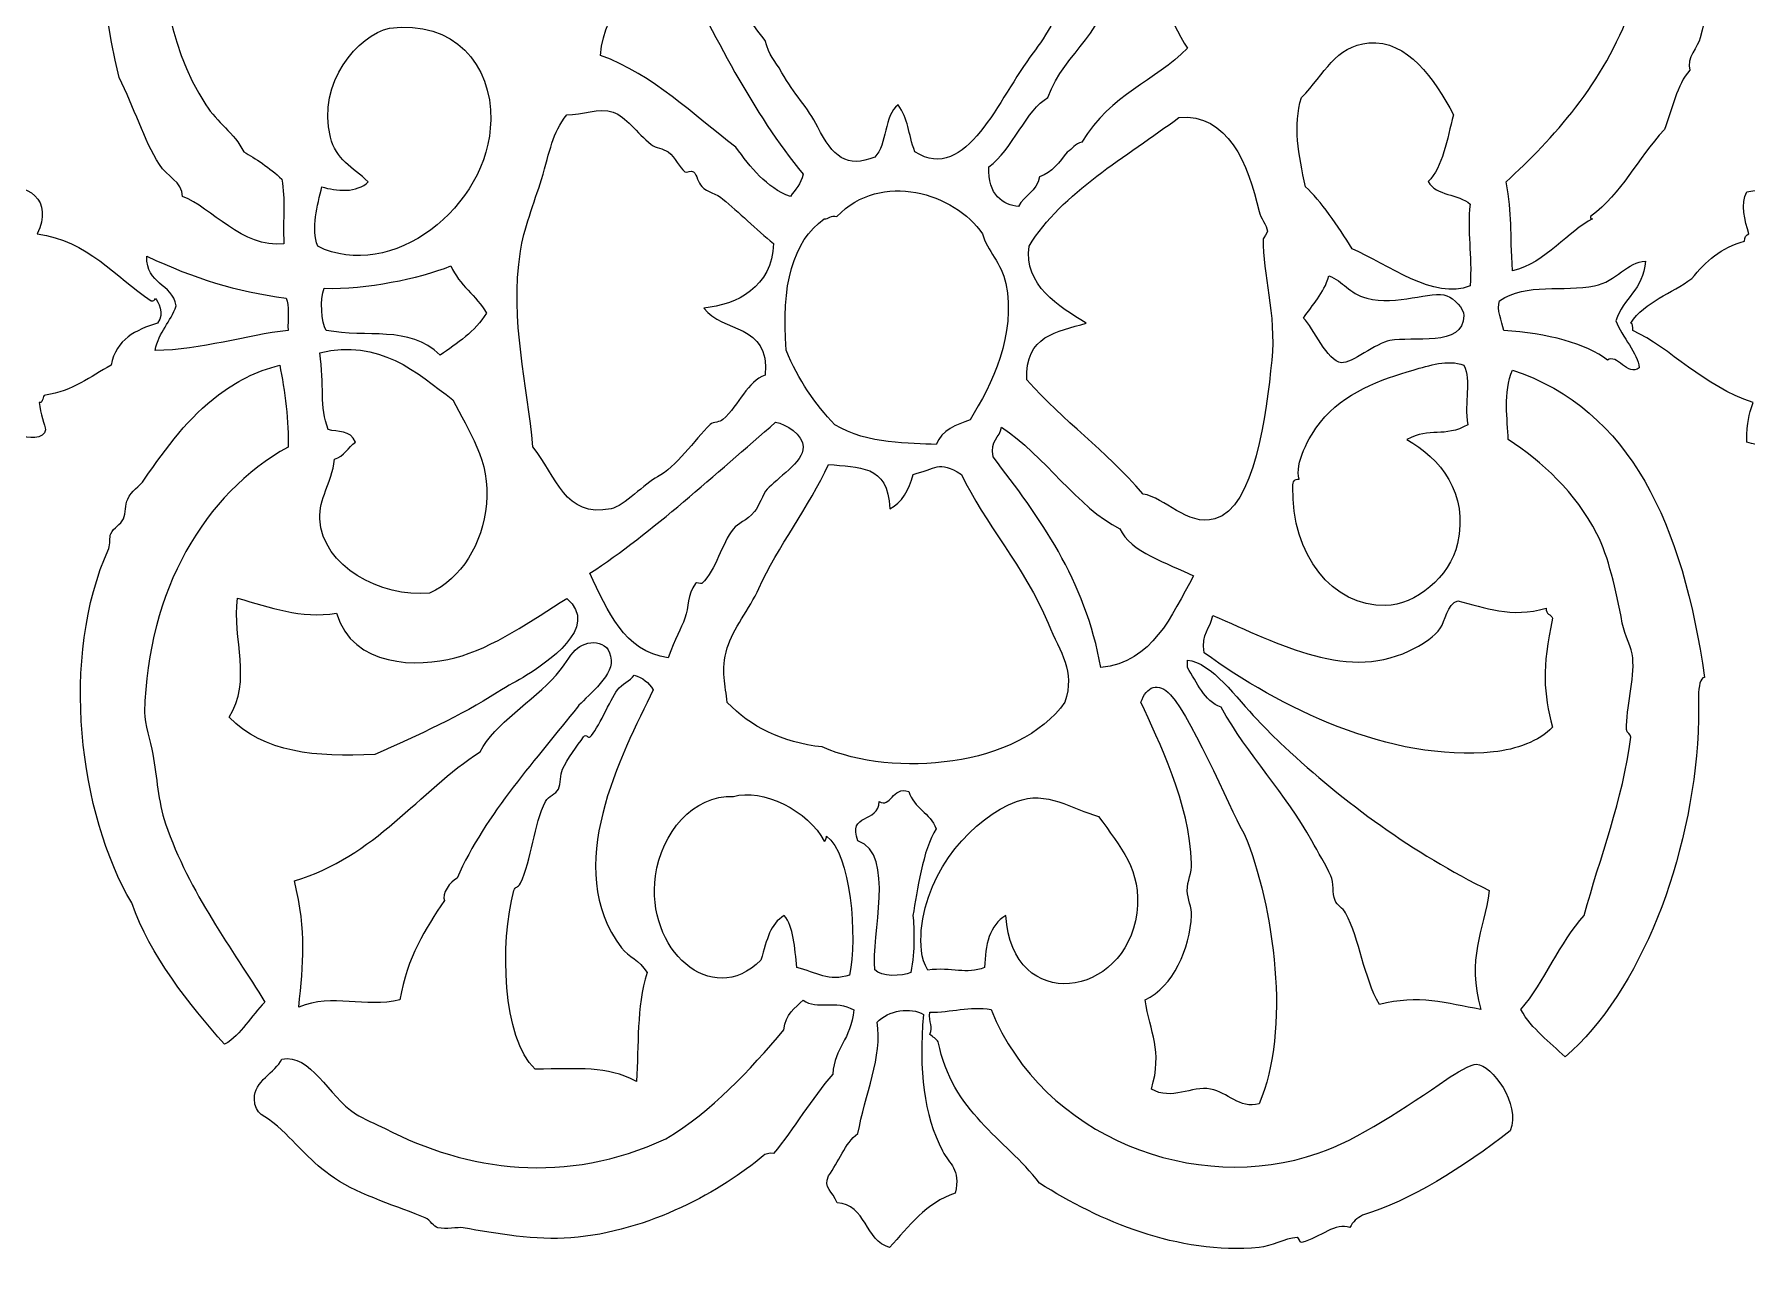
# Model space of a CAD drawing. Header units: centimetres. Extents: x -2.96 to 2.96, y -0.36 to 0.36.
# Drawn here: x -2.295 to -1.663, y -0.337 to 0.113 of the extents above; entities that cross this region are included whole.
import ezdxf

# ---------------------------------------------------------------- set-up
doc = ezdxf.new("R2010")
doc.units = ezdxf.units.CM
doc.header["$MEASUREMENT"] = 0
doc.layers.add('Layer 1', color=7, linetype='Continuous')

msp = doc.modelspace()

# ---------------------------------------------------------------- linework, layer by layer
at = {"layer": 'Layer 1'}
for points, knots in [([(-2.22581, 0.28464), (-2.25724, 0.24741), (-2.28182, 0.16597), (-2.26399, 0.09713), (-2.26399, 0.09713), (-2.25857, 0.08639), (-2.25491, 0.07406), (-2.24917, 0.06509), (-2.24917, 0.06509), (-2.24634, 0.06064), (-2.24084, 0.05879), (-2.2406, 0.05324), (-2.2406, 0.05324), (-2.23004, 0.04935), (-2.21864, 0.03408), (-2.20321, 0.03583), (-2.20321, 0.03583), (-2.20371, 0.04543), (-2.20257, 0.05197), (-2.204, 0.05962), (-2.204, 0.05962), (-2.20852, 0.06396), (-2.21379, 0.06735), (-2.218, 0.0697), (-2.218, 0.0697), (-2.22157, 0.07682), (-2.22792, 0.08057), (-2.23202, 0.08708), (-2.23202, 0.08708), (-2.26131, 0.13214), (-2.24856, 0.20736), (-2.22268, 0.24898), (-2.22268, 0.24898), (-2.21879, 0.25525), (-2.21289, 0.26086), (-2.21096, 0.26822), (-2.21096, 0.26822), (-2.21398, 0.27507), (-2.21943, 0.27904), (-2.22345, 0.2847), (-2.22345, 0.2847), (-2.22427, 0.28464), (-2.22507, 0.28464), (-2.22581, 0.28464)], [0, 0, 0, 0, 0.083333, 0.083333, 0.083333, 0.083333, 0.166667, 0.166667, 0.166667, 0.166667, 0.25, 0.25, 0.25, 0.25, 0.333333, 0.333333, 0.333333, 0.333333, 0.416667, 0.416667, 0.416667, 0.416667, 0.5, 0.5, 0.5, 0.5, 0.583333, 0.583333, 0.583333, 0.583333, 0.666667, 0.666667, 0.666667, 0.666667, 0.75, 0.75, 0.75, 0.75, 0.833333, 0.833333, 0.833333, 0.833333, 1, 1, 1, 1]), ([(-1.6828, 0.21508), (-1.69455, 0.23974), (-1.70217, 0.26916), (-1.72095, 0.28554), (-1.72095, 0.28554), (-1.72592, 0.27681), (-1.74402, 0.26821), (-1.73892, 0.25628), (-1.73892, 0.25628), (-1.73344, 0.25353), (-1.73066, 0.24765), (-1.72643, 0.2435), (-1.72643, 0.2435), (-1.71741, 0.22508), (-1.71003, 0.21154), (-1.7054, 0.19318), (-1.7054, 0.19318), (-1.70516, 0.18228), (-1.70328, 0.1704), (-1.70151, 0.15934), (-1.70151, 0.15934), (-1.70392, 0.1478), (-1.70363, 0.1314), (-1.70614, 0.12275), (-1.70614, 0.12275), (-1.71585, 0.09526), (-1.73498, 0.07433), (-1.75215, 0.05872), (-1.75215, 0.05872), (-1.7498, 0.04602), (-1.75067, 0.0407), (-1.7498, 0.02581), (-1.7498, 0.02581), (-1.73747, 0.02872), (-1.72892, 0.04081), (-1.72019, 0.04502), (-1.72019, 0.04502), (-1.72067, 0.04507), (-1.72112, 0.04515), (-1.72096, 0.04592), (-1.72096, 0.04592), (-1.70911, 0.05455), (-1.70416, 0.06685), (-1.69371, 0.07793), (-1.69371, 0.07793), (-1.69072, 0.08539), (-1.68916, 0.09457), (-1.68434, 0.09986), (-1.68434, 0.09986), (-1.68561, 0.10438), (-1.68132, 0.10864), (-1.68045, 0.11177), (-1.68045, 0.11177), (-1.67219, 0.14243), (-1.67817, 0.18701), (-1.6828, 0.21508)], [0, 0, 0, 0, 0.066667, 0.066667, 0.066667, 0.066667, 0.133333, 0.133333, 0.133333, 0.133333, 0.2, 0.2, 0.2, 0.2, 0.266667, 0.266667, 0.266667, 0.266667, 0.333333, 0.333333, 0.333333, 0.333333, 0.4, 0.4, 0.4, 0.4, 0.466667, 0.466667, 0.466667, 0.466667, 0.533333, 0.533333, 0.533333, 0.533333, 0.6, 0.6, 0.6, 0.6, 0.666667, 0.666667, 0.666667, 0.666667, 0.733333, 0.733333, 0.733333, 0.733333, 0.8, 0.8, 0.8, 0.8, 0.866667, 0.866667, 0.866667, 0.866667, 1, 1, 1, 1]), ([(-2.03105, 0.15931), (-2.03351, 0.15973), (-2.0338, 0.15764), (-2.0365, 0.15838), (-2.0365, 0.15838), (-2.03769, 0.15362), (-2.04092, 0.15235), (-2.04198, 0.14835), (-2.04198, 0.14835), (-2.04529, 0.13584), (-2.0319, 0.11919), (-2.02563, 0.11083), (-2.02563, 0.11083), (-2.02404, 0.10485), (-2.0223, 0.10411), (-2.01939, 0.09895), (-2.01939, 0.09895), (-2.01494, 0.09099), (-2.00994, 0.08638), (-2.00613, 0.07884), (-2.00613, 0.07884), (-2.00076, 0.06807), (-1.99547, 0.06355), (-1.98512, 0.06783), (-1.98512, 0.06783), (-1.9806, 0.07228), (-1.98171, 0.08336), (-1.97657, 0.08707), (-1.97657, 0.08707), (-1.97263, 0.08178), (-1.97297, 0.0768), (-1.9703, 0.06969), (-1.9703, 0.06969), (-1.95125, 0.05784), (-1.93956, 0.08945), (-1.92667, 0.10628), (-1.92667, 0.10628), (-1.91759, 0.11816), (-1.90225, 0.14642), (-1.91733, 0.1584), (-1.91733, 0.1584), (-1.94151, 0.17764), (-1.98591, 0.17457), (-2.01938, 0.16848), (-2.01938, 0.16848), (-2.02147, 0.16327), (-2.02991, 0.1656), (-2.03105, 0.15931)], [0, 0, 0, 0, 0.076923, 0.076923, 0.076923, 0.076923, 0.153846, 0.153846, 0.153846, 0.153846, 0.230769, 0.230769, 0.230769, 0.230769, 0.307692, 0.307692, 0.307692, 0.307692, 0.384615, 0.384615, 0.384615, 0.384615, 0.461538, 0.461538, 0.461538, 0.461538, 0.538462, 0.538462, 0.538462, 0.538462, 0.615385, 0.615385, 0.615385, 0.615385, 0.692308, 0.692308, 0.692308, 0.692308, 0.769231, 0.769231, 0.769231, 0.769231, 0.846154, 0.846154, 0.846154, 0.846154, 1, 1, 1, 1]), ([(-2.06142, 0.14195), (-2.07087, 0.13102), (-2.08507, 0.12409), (-2.08637, 0.10536), (-2.08637, 0.10536), (-2.06645, 0.09793), (-2.05245, 0.08356), (-2.03647, 0.07152), (-2.03647, 0.07152), (-2.03091, 0.06403), (-2.0253, 0.05657), (-2.01626, 0.05324), (-2.01626, 0.05324), (-2.01459, 0.05586), (-2.01232, 0.05776), (-2.01155, 0.06147), (-2.01155, 0.06147), (-2.03028, 0.08428), (-2.04449, 0.11243), (-2.05833, 0.14103), (-2.05833, 0.14103), (-2.05975, 0.14078), (-2.06002, 0.14203), (-2.06142, 0.14195)], [0, 0, 0, 0, 0.142857, 0.142857, 0.142857, 0.142857, 0.285714, 0.285714, 0.285714, 0.285714, 0.428571, 0.428571, 0.428571, 0.428571, 0.571429, 0.571429, 0.571429, 0.571429, 0.714286, 0.714286, 0.714286, 0.714286, 1, 1, 1, 1]), ([(-1.89783, 0.13737), (-1.8982, 0.11276), (-1.91513, 0.10763), (-1.92122, 0.0898), (-1.92122, 0.0898), (-1.92905, 0.08551), (-1.93437, 0.07051), (-1.94302, 0.06419), (-1.94302, 0.06419), (-1.94366, 0.05379), (-1.93757, 0.05006), (-1.93209, 0.04953), (-1.93209, 0.04953), (-1.93, 0.05379), (-1.92542, 0.05506), (-1.92431, 0.06051), (-1.92431, 0.06051), (-1.91971, 0.06215), (-1.91698, 0.06593), (-1.91415, 0.06966), (-1.91415, 0.06966), (-1.91219, 0.07064), (-1.91127, 0.07297), (-1.9087, 0.07331), (-1.9087, 0.07331), (-1.89783, 0.09138), (-1.88179, 0.09559), (-1.86978, 0.10805), (-1.86978, 0.10805), (-1.87611, 0.11679), (-1.8828, 0.14187), (-1.89783, 0.13737)], [0, 0, 0, 0, 0.111111, 0.111111, 0.111111, 0.111111, 0.222222, 0.222222, 0.222222, 0.222222, 0.333333, 0.333333, 0.333333, 0.333333, 0.444444, 0.444444, 0.444444, 0.444444, 0.555556, 0.555556, 0.555556, 0.555556, 0.666667, 0.666667, 0.666667, 0.666667, 0.777778, 0.777778, 0.777778, 0.777778, 1, 1, 1, 1]), ([(-2.18922, 0.05686), (-2.19083, 0.05003), (-2.19335, 0.04146), (-2.19075, 0.0349), (-2.19075, 0.0349), (-2.164, 0.02149), (-2.12746, 0.04906), (-2.12688, 0.08155), (-2.12688, 0.08155), (-2.12651, 0.10184), (-2.14037, 0.11857), (-2.16427, 0.11539), (-2.16427, 0.11539), (-2.17575, 0.11274), (-2.1911, 0.09544), (-2.18607, 0.07515), (-2.18607, 0.07515), (-2.18406, 0.067), (-2.17795, 0.06401), (-2.17207, 0.05869), (-2.17207, 0.05869), (-2.1762, 0.05453), (-2.184, 0.05514), (-2.18922, 0.05686)], [0, 0, 0, 0, 0.142857, 0.142857, 0.142857, 0.142857, 0.285714, 0.285714, 0.285714, 0.285714, 0.428571, 0.428571, 0.428571, 0.428571, 0.571429, 0.571429, 0.571429, 0.571429, 0.714286, 0.714286, 0.714286, 0.714286, 1, 1, 1, 1]), ([(-1.80279, 0.10993), (-1.81536, 0.10882), (-1.81888, 0.09855), (-1.82769, 0.0898), (-1.82769, 0.0898), (-1.83084, 0.07922), (-1.82875, 0.0689), (-1.82616, 0.05686), (-1.82616, 0.05686), (-1.82068, 0.05183), (-1.81404, 0.04233), (-1.80899, 0.034), (-1.80899, 0.034), (-1.79571, 0.02818), (-1.77875, 0.01487), (-1.76539, 0.02027), (-1.76539, 0.02027), (-1.7646, 0.03204), (-1.76666, 0.04006), (-1.76539, 0.05049), (-1.76539, 0.05049), (-1.76973, 0.05422), (-1.7779, 0.05351), (-1.78095, 0.05875), (-1.78095, 0.05875), (-1.77542, 0.06412), (-1.77396, 0.07433), (-1.77158, 0.08346), (-1.77158, 0.08346), (-1.77864, 0.09668), (-1.78856, 0.11118), (-1.80279, 0.10993)], [0, 0, 0, 0, 0.111111, 0.111111, 0.111111, 0.111111, 0.222222, 0.222222, 0.222222, 0.222222, 0.333333, 0.333333, 0.333333, 0.333333, 0.444444, 0.444444, 0.444444, 0.444444, 0.555556, 0.555556, 0.555556, 0.555556, 0.666667, 0.666667, 0.666667, 0.666667, 0.777778, 0.777778, 0.777778, 0.777778, 1, 1, 1, 1]), ([(-2.10817, 0.05958), (-2.11074, 0.0513), (-2.11481, 0.04056), (-2.11595, 0.0331), (-2.11595, 0.0331), (-2.11992, 0.00691), (-2.11322, -0.01611), (-2.11129, -0.03916), (-2.11129, -0.03916), (-2.10266, -0.04996), (-2.09957, -0.06546), (-2.08248, -0.06199), (-2.08248, -0.06199), (-2.07764, -0.06106), (-2.07002, -0.05254), (-2.06531, -0.05016), (-2.06531, -0.05016), (-2.05859, -0.04669), (-2.05168, -0.03656), (-2.04589, -0.03092), (-2.04589, -0.03092), (-2.04459, -0.02973), (-2.04234, -0.03015), (-2.04118, -0.02909), (-2.04118, -0.02909), (-2.03515, -0.02348), (-2.0321, -0.01496), (-2.02562, -0.01261), (-2.02562, -0.01261), (-2.02371, 0.0067), (-2.04155, 0.00284), (-2.04819, 0.0121), (-2.04819, 0.0121), (-2.0361, 0.01329), (-2.023, 0.01985), (-2.0225, 0.03586), (-2.0225, 0.03586), (-2.02888, 0.04107), (-2.03549, 0.04758), (-2.04118, 0.05234), (-2.04118, 0.05234), (-2.04356, 0.05435), (-2.047, 0.05493), (-2.04899, 0.05692), (-2.04899, 0.05692), (-2.05047, 0.05843), (-2.0506, 0.06102), (-2.05211, 0.06242), (-2.05211, 0.06242), (-2.05277, 0.063), (-2.05446, 0.06189), (-2.05523, 0.06242), (-2.05523, 0.06242), (-2.05721, 0.0638), (-2.05867, 0.06776), (-2.06142, 0.06972), (-2.06142, 0.06972), (-2.06335, 0.0711), (-2.06587, 0.07104), (-2.06766, 0.07245), (-2.06766, 0.07245), (-2.07303, 0.07674), (-2.07708, 0.08285), (-2.08166, 0.08436), (-2.08166, 0.08436), (-2.08706, 0.08613), (-2.09317, 0.08333), (-2.09883, 0.08346), (-2.09883, 0.08346), (-2.10431, 0.07644), (-2.10484, 0.07043), (-2.10817, 0.05958)], [0, 0, 0, 0, 0.052632, 0.052632, 0.052632, 0.052632, 0.105263, 0.105263, 0.105263, 0.105263, 0.157895, 0.157895, 0.157895, 0.157895, 0.210526, 0.210526, 0.210526, 0.210526, 0.263158, 0.263158, 0.263158, 0.263158, 0.315789, 0.315789, 0.315789, 0.315789, 0.368421, 0.368421, 0.368421, 0.368421, 0.421053, 0.421053, 0.421053, 0.421053, 0.473684, 0.473684, 0.473684, 0.473684, 0.526316, 0.526316, 0.526316, 0.526316, 0.578947, 0.578947, 0.578947, 0.578947, 0.631579, 0.631579, 0.631579, 0.631579, 0.684211, 0.684211, 0.684211, 0.684211, 0.736842, 0.736842, 0.736842, 0.736842, 0.789474, 0.789474, 0.789474, 0.789474, 0.842105, 0.842105, 0.842105, 0.842105, 0.894737, 0.894737, 0.894737, 0.894737, 1, 1, 1, 1]), ([(-1.8433, 0.0477), (-1.84732, 0.06543), (-1.85489, 0.084), (-1.87288, 0.08247), (-1.87288, 0.08247), (-1.89212, 0.06802), (-1.91614, 0.05477), (-1.9282, 0.03492), (-1.9282, 0.03492), (-1.93021, 0.02061), (-1.91709, 0.01251), (-1.90714, 0.00656), (-1.90714, 0.00656), (-1.91764, 0.00328), (-1.92989, 0.00214), (-1.92899, -0.01445), (-1.92899, -0.01445), (-1.91499, -0.03011), (-1.90068, -0.03972), (-1.8861, -0.05657), (-1.8861, -0.05657), (-1.87808, -0.05771), (-1.86999, -0.0685), (-1.85964, -0.06572), (-1.85964, -0.06572), (-1.84485, -0.0617), (-1.8407, -0.02704), (-1.83863, -0.00717), (-1.83863, -0.00717), (-1.83686, 0.01003), (-1.84218, 0.02466), (-1.84175, 0.03768), (-1.84175, 0.03768), (-1.84175, 0.03757), (-1.84016, 0.04027), (-1.84019, 0.04041), (-1.84019, 0.04041), (-1.84049, 0.04268), (-1.84277, 0.04548), (-1.8433, 0.0477)], [0, 0, 0, 0, 0.090909, 0.090909, 0.090909, 0.090909, 0.181818, 0.181818, 0.181818, 0.181818, 0.272727, 0.272727, 0.272727, 0.272727, 0.363636, 0.363636, 0.363636, 0.363636, 0.454545, 0.454545, 0.454545, 0.454545, 0.545455, 0.545455, 0.545455, 0.545455, 0.636364, 0.636364, 0.636364, 0.636364, 0.727273, 0.727273, 0.727273, 0.727273, 0.818182, 0.818182, 0.818182, 0.818182, 1, 1, 1, 1]), ([(-2.31074, 0.05686), (-2.31079, 0.05789), (-2.30963, 0.05826), (-2.31074, 0.05869), (-2.31074, 0.05869), (-2.32095, 0.05935), (-2.33577, 0.05721), (-2.34498, 0.05229), (-2.34498, 0.05229), (-2.35419, 0.03938), (-2.36464, 0.028), (-2.36371, 0.01112), (-2.36371, 0.01112), (-2.36334, 0.00501), (-2.36051, 0.00027), (-2.35826, -0.00626), (-2.35826, -0.00626), (-2.3558, -0.01335), (-2.35434, -0.01877), (-2.34889, -0.02364), (-2.34889, -0.02364), (-2.33426, -0.0366), (-2.31688, -0.03621), (-2.30055, -0.03465), (-2.30055, -0.03465), (-2.29827, -0.03616), (-2.29147, -0.0365), (-2.29121, -0.0328), (-2.29121, -0.0328), (-2.29147, -0.03124), (-2.29312, -0.02679), (-2.29354, -0.02272), (-2.29354, -0.02272), (-2.29174, -0.02304), (-2.29267, -0.02013), (-2.29121, -0.01999), (-2.29121, -0.01999), (-2.28118, -0.01861), (-2.2747, -0.01314), (-2.26703, -0.00901), (-2.26703, -0.00901), (-2.26512, 0.00065), (-2.25793, 0.00401), (-2.24988, 0.00652), (-2.24988, 0.00652), (-2.24702, 0.01033), (-2.24969, 0.01443), (-2.25067, 0.01567), (-2.25067, 0.01567), (-2.25083, 0.01496), (-2.25136, 0.01461), (-2.25223, 0.01477), (-2.25223, 0.01477), (-2.26559, 0.02377), (-2.27549, 0.03684), (-2.29433, 0.03946), (-2.29433, 0.03946), (-2.28825, 0.05167), (-2.29706, 0.05895), (-2.31074, 0.05686)], [0, 0, 0, 0, 0.0625, 0.0625, 0.0625, 0.0625, 0.125, 0.125, 0.125, 0.125, 0.1875, 0.1875, 0.1875, 0.1875, 0.25, 0.25, 0.25, 0.25, 0.3125, 0.3125, 0.3125, 0.3125, 0.375, 0.375, 0.375, 0.375, 0.4375, 0.4375, 0.4375, 0.4375, 0.5, 0.5, 0.5, 0.5, 0.5625, 0.5625, 0.5625, 0.5625, 0.625, 0.625, 0.625, 0.625, 0.6875, 0.6875, 0.6875, 0.6875, 0.75, 0.75, 0.75, 0.75, 0.8125, 0.8125, 0.8125, 0.8125, 0.875, 0.875, 0.875, 0.875, 1, 1, 1, 1]), ([(-1.99909, 0.04588), (-2.0015, 0.04657), (-2.002, 0.04495), (-2.00385, 0.04498), (-2.00385, 0.04498), (-2.01531, 0.03683), (-2.01983, 0.02056), (-2.01782, -0.00349), (-2.01782, -0.00349), (-2.01337, -0.01442), (-2.00718, -0.02331), (-1.99988, -0.03095), (-1.99988, -0.03095), (-1.98776, -0.03844), (-1.97183, -0.03762), (-1.96249, -0.03828), (-1.96249, -0.03828), (-1.9604, -0.0327), (-1.95508, -0.03111), (-1.95, -0.0291), (-1.95, -0.0291), (-1.94188, -0.01621), (-1.93291, 0.00244), (-1.93677, 0.0212), (-1.93677, 0.0212), (-1.93833, 0.02863), (-1.94378, 0.03332), (-1.94537, 0.03948), (-1.94537, 0.03948), (-1.95564, 0.05453), (-1.98284, 0.063), (-1.99909, 0.04588)], [0, 0, 0, 0, 0.111111, 0.111111, 0.111111, 0.111111, 0.222222, 0.222222, 0.222222, 0.222222, 0.333333, 0.333333, 0.333333, 0.333333, 0.444444, 0.444444, 0.444444, 0.444444, 0.555556, 0.555556, 0.555556, 0.555556, 0.666667, 0.666667, 0.666667, 0.666667, 0.777778, 0.777778, 0.777778, 0.777778, 1, 1, 1, 1]), ([(-1.66333, 0.05503), (-1.66561, 0.05074), (-1.66399, 0.04421), (-1.66254, 0.03947), (-1.66254, 0.03947), (-1.66357, 0.0391), (-1.66413, 0.03831), (-1.6641, 0.03674), (-1.6641, 0.03674), (-1.67275, 0.03462), (-1.67847, 0.0292), (-1.6836, 0.02301), (-1.6836, 0.02301), (-1.69096, 0.01735), (-1.7009, 0.01465), (-1.70614, 0.00653), (-1.70614, 0.00653), (-1.70527, 0.0064), (-1.70535, 0.0051), (-1.7054, 0.0038), (-1.7054, 0.0038), (-1.69151, -0.00255), (-1.67926, -0.01692), (-1.66098, -0.02271), (-1.66098, -0.02271), (-1.66273, -0.02808), (-1.6631, -0.02917), (-1.66333, -0.03739), (-1.66333, -0.03739), (-1.65375, -0.03998), (-1.64695, -0.03924), (-1.63841, -0.04014), (-1.63841, -0.04014), (-1.62272, -0.03906), (-1.59163, -0.0281), (-1.59243, -0.00077), (-1.59243, -0.00077), (-1.59277, 0.01103), (-1.59381, 0.02783), (-1.59867, 0.0349), (-1.59867, 0.0349), (-1.59997, 0.03673), (-1.60274, 0.03673), (-1.60486, 0.03855), (-1.60486, 0.03855), (-1.60907, 0.04215), (-1.61304, 0.04688), (-1.61732, 0.04863), (-1.61732, 0.04863), (-1.61986, 0.04961), (-1.62261, 0.04868), (-1.6251, 0.04953), (-1.6251, 0.04953), (-1.62563, 0.04972), (-1.62605, 0.05194), (-1.62666, 0.05228), (-1.62666, 0.05228), (-1.62986, 0.05411), (-1.63939, 0.05437), (-1.64381, 0.05503), (-1.64381, 0.05503), (-1.65047, 0.05601), (-1.65751, 0.05599), (-1.66333, 0.05503)], [0, 0, 0, 0, 0.058824, 0.058824, 0.058824, 0.058824, 0.117647, 0.117647, 0.117647, 0.117647, 0.176471, 0.176471, 0.176471, 0.176471, 0.235294, 0.235294, 0.235294, 0.235294, 0.294118, 0.294118, 0.294118, 0.294118, 0.352941, 0.352941, 0.352941, 0.352941, 0.411765, 0.411765, 0.411765, 0.411765, 0.470588, 0.470588, 0.470588, 0.470588, 0.529412, 0.529412, 0.529412, 0.529412, 0.588235, 0.588235, 0.588235, 0.588235, 0.647059, 0.647059, 0.647059, 0.647059, 0.705882, 0.705882, 0.705882, 0.705882, 0.764706, 0.764706, 0.764706, 0.764706, 0.823529, 0.823529, 0.823529, 0.823529, 0.882353, 0.882353, 0.882353, 0.882353, 1, 1, 1, 1]), ([(-2.20165, 0.00384), (-2.20199, 0.00773), (-2.20091, 0.01326), (-2.20244, 0.01569), (-2.20244, 0.01569), (-2.22146, 0.01847), (-2.23575, 0.02275), (-2.25382, 0.03122), (-2.25382, 0.03122), (-2.25411, 0.02058), (-2.24453, 0.02143), (-2.24295, 0.01294), (-2.24295, 0.01294), (-2.24504, 0.00688), (-2.24935, 0.00344), (-2.25073, -0.00352), (-2.25073, -0.00352), (-2.23361, -0.00349), (-2.21726, 0.0022), (-2.20165, 0.00384)], [0, 0, 0, 0, 0.166667, 0.166667, 0.166667, 0.166667, 0.333333, 0.333333, 0.333333, 0.333333, 0.5, 0.5, 0.5, 0.5, 0.666667, 0.666667, 0.666667, 0.666667, 1, 1, 1, 1]), ([(-2.12844, 0.01024), (-2.13225, 0.01672), (-2.13836, 0.02051), (-2.14167, 0.02762), (-2.14167, 0.02762), (-2.15358, 0.02291), (-2.17263, 0.01902), (-2.1884, 0.01939), (-2.1884, 0.01939), (-2.18993, 0.01537), (-2.18946, 0.00677), (-2.18761, 0.00386), (-2.18761, 0.00386), (-2.17258, 0.00087), (-2.15716, 0.006), (-2.14557, -0.00529), (-2.14557, -0.00529), (-2.13921, -0.00087), (-2.13278, 0.00336), (-2.12844, 0.01024)], [0, 0, 0, 0, 0.166667, 0.166667, 0.166667, 0.166667, 0.333333, 0.333333, 0.333333, 0.333333, 0.5, 0.5, 0.5, 0.5, 0.666667, 0.666667, 0.666667, 0.666667, 1, 1, 1, 1]), ([(-1.70072, 0.02942), (-1.7071, 0.02939), (-1.71154, 0.02183), (-1.71945, 0.02027), (-1.71945, 0.02027), (-1.73093, 0.01802), (-1.74469, 0.02159), (-1.75451, 0.01479), (-1.75451, 0.01479), (-1.7557, 0.01148), (-1.7538, 0.00738), (-1.75292, 0.00384), (-1.75292, 0.00384), (-1.73712, 0.00273), (-1.72231, -0.00087), (-1.71474, -0.00719), (-1.71474, -0.00719), (-1.71138, -0.00444), (-1.70709, -0.01341), (-1.70305, -0.00992), (-1.70305, -0.00992), (-1.7035, -0.00458), (-1.70929, 0.00132), (-1.71162, 0.00744), (-1.71162, 0.00744), (-1.70889, 0.01582), (-1.70146, 0.01871), (-1.70072, 0.02942)], [0, 0, 0, 0, 0.125, 0.125, 0.125, 0.125, 0.25, 0.25, 0.25, 0.25, 0.375, 0.375, 0.375, 0.375, 0.5, 0.5, 0.5, 0.5, 0.625, 0.625, 0.625, 0.625, 0.75, 0.75, 0.75, 0.75, 1, 1, 1, 1]), ([(-1.80356, 0.01569), (-1.8102, 0.01754), (-1.81213, 0.02201), (-1.81756, 0.02395), (-1.81756, 0.02395), (-1.81947, 0.01731), (-1.82362, 0.01334), (-1.82693, 0.00842), (-1.82693, 0.00842), (-1.82323, 0.00482), (-1.81823, -0.00753), (-1.81293, -0.00806), (-1.81293, -0.00806), (-1.8092, -0.00846), (-1.80007, -0.00081), (-1.79499, 0.00014), (-1.79499, 0.00014), (-1.78695, 0.00167), (-1.76771, -0.00251), (-1.76774, 0.00929), (-1.76774, 0.00929), (-1.76774, 0.01191), (-1.77136, 0.01567), (-1.77396, 0.01662), (-1.77396, 0.01662), (-1.77953, 0.01871), (-1.79266, 0.01273), (-1.80356, 0.01569)], [0, 0, 0, 0, 0.125, 0.125, 0.125, 0.125, 0.25, 0.25, 0.25, 0.25, 0.375, 0.375, 0.375, 0.375, 0.5, 0.5, 0.5, 0.5, 0.625, 0.625, 0.625, 0.625, 0.75, 0.75, 0.75, 0.75, 1, 1, 1, 1]), ([(-2.18451, -0.04371), (-2.18567, -0.05302), (-2.19041, -0.05808), (-2.18996, -0.06572), (-2.18996, -0.06572), (-2.18903, -0.08345), (-2.1675, -0.09467), (-2.14948, -0.09316), (-2.14948, -0.09316), (-2.1376, -0.08752), (-2.12998, -0.07522), (-2.12847, -0.06019), (-2.12847, -0.06019), (-2.1268, -0.04447), (-2.1353, -0.03286), (-2.14091, -0.0218), (-2.14091, -0.0218), (-2.15406, -0.01159), (-2.16811, 0.00093), (-2.18996, -0.00442), (-2.18996, -0.00442), (-2.18821, -0.01664), (-2.19017, -0.02416), (-2.18686, -0.03276), (-2.18686, -0.03276), (-2.18345, -0.03369), (-2.17871, -0.03281), (-2.17678, -0.03736), (-2.17678, -0.03736), (-2.17951, -0.03926), (-2.18107, -0.04268), (-2.18451, -0.04371)], [0, 0, 0, 0, 0.111111, 0.111111, 0.111111, 0.111111, 0.222222, 0.222222, 0.222222, 0.222222, 0.333333, 0.333333, 0.333333, 0.333333, 0.444444, 0.444444, 0.444444, 0.444444, 0.555556, 0.555556, 0.555556, 0.555556, 0.666667, 0.666667, 0.666667, 0.666667, 0.777778, 0.777778, 0.777778, 0.777778, 1, 1, 1, 1]), ([(-2.26089, -0.05839), (-2.26184, -0.06051), (-2.26142, -0.0636), (-2.26245, -0.06572), (-2.26245, -0.06572), (-2.26348, -0.06784), (-2.26605, -0.06887), (-2.26711, -0.0712), (-2.26711, -0.0712), (-2.26777, -0.0726), (-2.26714, -0.07506), (-2.26788, -0.07668), (-2.26788, -0.07668), (-2.28598, -0.11679), (-2.27883, -0.17471), (-2.25936, -0.20746), (-2.25936, -0.20746), (-2.25272, -0.22683), (-2.23817, -0.24482), (-2.2251, -0.25961), (-2.2251, -0.25961), (-2.21875, -0.25604), (-2.21539, -0.24903), (-2.21028, -0.24405), (-2.21028, -0.24405), (-2.22197, -0.22474), (-2.23827, -0.20365), (-2.2469, -0.17822), (-2.2469, -0.17822), (-2.24978, -0.1697), (-2.25005, -0.16113), (-2.25158, -0.15258), (-2.25158, -0.15258), (-2.25245, -0.14753), (-2.25478, -0.14157), (-2.25468, -0.13702), (-2.25468, -0.13702), (-2.25357, -0.09207), (-2.23264, -0.05651), (-2.20171, -0.0392), (-2.20171, -0.0392), (-2.20139, -0.03068), (-2.20285, -0.01774), (-2.20478, -0.00898), (-2.20478, -0.00898), (-2.21383, -0.01123), (-2.221, -0.0152), (-2.2274, -0.01996), (-2.2274, -0.01996), (-2.23814, -0.02795), (-2.24666, -0.03938), (-2.25468, -0.05108), (-2.25468, -0.05108), (-2.25666, -0.05405), (-2.25946, -0.05519), (-2.26089, -0.05839)], [0, 0, 0, 0, 0.066667, 0.066667, 0.066667, 0.066667, 0.133333, 0.133333, 0.133333, 0.133333, 0.2, 0.2, 0.2, 0.2, 0.266667, 0.266667, 0.266667, 0.266667, 0.333333, 0.333333, 0.333333, 0.333333, 0.4, 0.4, 0.4, 0.4, 0.466667, 0.466667, 0.466667, 0.466667, 0.533333, 0.533333, 0.533333, 0.533333, 0.6, 0.6, 0.6, 0.6, 0.666667, 0.666667, 0.666667, 0.666667, 0.733333, 0.733333, 0.733333, 0.733333, 0.8, 0.8, 0.8, 0.8, 0.866667, 0.866667, 0.866667, 0.866667, 1, 1, 1, 1]), ([(-1.83084, -0.05379), (-1.8314, -0.07895), (-1.81626, -0.09819), (-1.79658, -0.09771), (-1.79658, -0.09771), (-1.78565, -0.09745), (-1.77287, -0.08723), (-1.77004, -0.07482), (-1.77004, -0.07482), (-1.76589, -0.05611), (-1.77658, -0.04326), (-1.7888, -0.03643), (-1.7888, -0.03643), (-1.78004, -0.03177), (-1.77515, -0.03595), (-1.7662, -0.03095), (-1.7662, -0.03095), (-1.76787, -0.0223), (-1.76467, -0.01494), (-1.76776, -0.00899), (-1.76776, -0.00899), (-1.77366, -0.00674), (-1.78051, -0.00912), (-1.78644, -0.01079), (-1.78644, -0.01079), (-1.79821, -0.0142), (-1.81203, -0.0191), (-1.82068, -0.03), (-1.82068, -0.03), (-1.82499, -0.0354), (-1.83028, -0.04537), (-1.82849, -0.05106), (-1.82849, -0.05106), (-1.83018, -0.05091), (-1.83094, -0.05183), (-1.83084, -0.05379)], [0, 0, 0, 0, 0.1, 0.1, 0.1, 0.1, 0.2, 0.2, 0.2, 0.2, 0.3, 0.3, 0.3, 0.3, 0.4, 0.4, 0.4, 0.4, 0.5, 0.5, 0.5, 0.5, 0.6, 0.6, 0.6, 0.6, 0.7, 0.7, 0.7, 0.7, 0.8, 0.8, 0.8, 0.8, 1, 1, 1, 1]), ([(-1.7498, -0.0108), (-1.75329, -0.019), (-1.7516, -0.02924), (-1.75133, -0.03644), (-1.75133, -0.03644), (-1.73889, -0.04462), (-1.72651, -0.05581), (-1.71863, -0.07118), (-1.71863, -0.07118), (-1.71421, -0.07986), (-1.71175, -0.09145), (-1.70926, -0.10415), (-1.70926, -0.10415), (-1.70833, -0.10891), (-1.70571, -0.1133), (-1.7054, -0.11696), (-1.7054, -0.11696), (-1.70463, -0.12487), (-1.70783, -0.13551), (-1.70773, -0.14347), (-1.70773, -0.14347), (-1.7077, -0.14466), (-1.70606, -0.14514), (-1.70614, -0.14622), (-1.70614, -0.14622), (-1.70897, -0.16953), (-1.71757, -0.19062), (-1.72331, -0.21205), (-1.72331, -0.21205), (-1.73244, -0.22208), (-1.73781, -0.2365), (-1.7467, -0.24682), (-1.7467, -0.24682), (-1.74255, -0.2541), (-1.73609, -0.25875), (-1.73032, -0.26423), (-1.73032, -0.26423), (-1.70257, -0.24042), (-1.68357, -0.19094), (-1.68127, -0.1444), (-1.68127, -0.1444), (-1.68082, -0.13593), (-1.68214, -0.12456), (-1.67892, -0.12424), (-1.67892, -0.12424), (-1.68677, -0.06795), (-1.70625, -0.02521), (-1.7498, -0.0108)], [0, 0, 0, 0, 0.076923, 0.076923, 0.076923, 0.076923, 0.153846, 0.153846, 0.153846, 0.153846, 0.230769, 0.230769, 0.230769, 0.230769, 0.307692, 0.307692, 0.307692, 0.307692, 0.384615, 0.384615, 0.384615, 0.384615, 0.461538, 0.461538, 0.461538, 0.461538, 0.538462, 0.538462, 0.538462, 0.538462, 0.615385, 0.615385, 0.615385, 0.615385, 0.692308, 0.692308, 0.692308, 0.692308, 0.769231, 0.769231, 0.769231, 0.769231, 0.846154, 0.846154, 0.846154, 0.846154, 1, 1, 1, 1]), ([(-2.06142, -0.11695), (-2.05883, -0.10981), (-2.05663, -0.10626), (-2.05523, -0.10232), (-2.05523, -0.10232), (-2.05372, -0.0983), (-2.05433, -0.09369), (-2.05134, -0.08951), (-2.05134, -0.08951), (-2.051, -0.08903), (-2.04941, -0.08988), (-2.04901, -0.08951), (-2.04901, -0.08951), (-2.04359, -0.08446), (-2.04176, -0.07498), (-2.03732, -0.06935), (-2.03732, -0.06935), (-2.03563, -0.06723), (-2.03261, -0.0666), (-2.02951, -0.063), (-2.02951, -0.063), (-2.02798, -0.06115), (-2.02647, -0.0566), (-2.02485, -0.05472), (-2.02485, -0.05472), (-2.02154, -0.05099), (-2.01141, -0.04475), (-2.01157, -0.03916), (-2.01157, -0.03916), (-2.01168, -0.03456), (-2.01795, -0.03064), (-2.02173, -0.03003), (-2.02173, -0.03003), (-2.04377, -0.04908), (-2.06742, -0.07078), (-2.09026, -0.0858), (-2.09026, -0.0858), (-2.0837, -0.09977), (-2.07783, -0.11451), (-2.06142, -0.11695)], [0, 0, 0, 0, 0.090909, 0.090909, 0.090909, 0.090909, 0.181818, 0.181818, 0.181818, 0.181818, 0.272727, 0.272727, 0.272727, 0.272727, 0.363636, 0.363636, 0.363636, 0.363636, 0.454545, 0.454545, 0.454545, 0.454545, 0.545455, 0.545455, 0.545455, 0.545455, 0.636364, 0.636364, 0.636364, 0.636364, 0.727273, 0.727273, 0.727273, 0.727273, 0.818182, 0.818182, 0.818182, 0.818182, 1, 1, 1, 1]), ([(-1.89471, -0.06935), (-1.91019, -0.0616), (-1.92257, -0.04234), (-1.93834, -0.03188), (-1.93834, -0.03188), (-1.939, -0.03595), (-1.94273, -0.03648), (-1.94149, -0.04283), (-1.94149, -0.04283), (-1.92456, -0.06474), (-1.90741, -0.08821), (-1.90172, -0.12059), (-1.90172, -0.12059), (-1.88238, -0.11853), (-1.87587, -0.10151), (-1.86746, -0.08675), (-1.86746, -0.08675), (-1.87703, -0.08202), (-1.89092, -0.07787), (-1.89471, -0.06935)], [0, 0, 0, 0, 0.166667, 0.166667, 0.166667, 0.166667, 0.333333, 0.333333, 0.333333, 0.333333, 0.5, 0.5, 0.5, 0.5, 0.666667, 0.666667, 0.666667, 0.666667, 1, 1, 1, 1]), ([(-1.91495, -0.13338), (-1.91117, -0.1215), (-1.91641, -0.1156), (-1.92119, -0.10414), (-1.92119, -0.10414), (-1.92976, -0.08363), (-1.94487, -0.06705), (-1.95315, -0.04927), (-1.95315, -0.04927), (-1.9618, -0.0439), (-1.96249, -0.04731), (-1.97101, -0.04927), (-1.97101, -0.04927), (-1.97257, -0.05506), (-1.97514, -0.05972), (-1.97961, -0.06202), (-1.97961, -0.06202), (-1.98017, -0.04522), (-1.99128, -0.04699), (-2.00221, -0.04559), (-2.00221, -0.04559), (-2.00935, -0.0612), (-2.02105, -0.07618), (-2.02793, -0.09134), (-2.02793, -0.09134), (-2.03142, -0.09904), (-2.03751, -0.10642), (-2.03962, -0.1133), (-2.03962, -0.1133), (-2.04219, -0.12177), (-2.0401, -0.1273), (-2.03962, -0.13341), (-2.03962, -0.13341), (-2.03094, -0.14246), (-2.01946, -0.1482), (-2.00456, -0.14989), (-2.00456, -0.14989), (-1.97818, -0.1614), (-1.93212, -0.15751), (-1.91495, -0.13338)], [0, 0, 0, 0, 0.090909, 0.090909, 0.090909, 0.090909, 0.181818, 0.181818, 0.181818, 0.181818, 0.272727, 0.272727, 0.272727, 0.272727, 0.363636, 0.363636, 0.363636, 0.363636, 0.454545, 0.454545, 0.454545, 0.454545, 0.545455, 0.545455, 0.545455, 0.545455, 0.636364, 0.636364, 0.636364, 0.636364, 0.727273, 0.727273, 0.727273, 0.727273, 0.818182, 0.818182, 0.818182, 0.818182, 1, 1, 1, 1]), ([(-2.22033, -0.09499), (-2.22231, -0.11018), (-2.2148, -0.12552), (-2.22348, -0.13891), (-2.22348, -0.13891), (-2.21065, -0.15203), (-2.19144, -0.15375), (-2.16972, -0.15262), (-2.16972, -0.15262), (-2.15329, -0.14534), (-2.13792, -0.13846), (-2.12453, -0.12979), (-2.12453, -0.12979), (-2.12019, -0.12696), (-2.11717, -0.12566), (-2.11363, -0.12339), (-2.11363, -0.12339), (-2.1068, -0.119), (-2.08617, -0.10582), (-2.09884, -0.09503), (-2.09884, -0.09503), (-2.11162, -0.1031), (-2.12588, -0.11326), (-2.14014, -0.11699), (-2.14014, -0.11699), (-2.15361, -0.12051), (-2.17784, -0.12072), (-2.1838, -0.10051), (-2.1838, -0.10051), (-2.19726, -0.10263), (-2.20805, -0.09835), (-2.22033, -0.09499)], [0, 0, 0, 0, 0.111111, 0.111111, 0.111111, 0.111111, 0.222222, 0.222222, 0.222222, 0.222222, 0.333333, 0.333333, 0.333333, 0.333333, 0.444444, 0.444444, 0.444444, 0.444444, 0.555556, 0.555556, 0.555556, 0.555556, 0.666667, 0.666667, 0.666667, 0.666667, 0.777778, 0.777778, 0.777778, 0.777778, 1, 1, 1, 1]), ([(-1.86357, -0.11515), (-1.83576, -0.13521), (-1.79523, -0.1556), (-1.75678, -0.15169), (-1.75678, -0.15169), (-1.74845, -0.15087), (-1.74001, -0.14777), (-1.73498, -0.14259), (-1.73498, -0.14259), (-1.73834, -0.13013), (-1.73903, -0.12068), (-1.73498, -0.10235), (-1.73498, -0.10235), (-1.73559, -0.10089), (-1.73749, -0.10095), (-1.73736, -0.09867), (-1.73736, -0.09867), (-1.7503, -0.1024), (-1.75993, -0.09851), (-1.77001, -0.09589), (-1.77001, -0.09589), (-1.77387, -0.09708), (-1.77472, -0.10375), (-1.77631, -0.10597), (-1.77631, -0.10597), (-1.77856, -0.10917), (-1.7825, -0.11166), (-1.78565, -0.1133), (-1.78565, -0.1133), (-1.81015, -0.12653), (-1.83566, -0.11174), (-1.86042, -0.10137), (-1.86042, -0.10137), (-1.86111, -0.10636), (-1.86492, -0.10774), (-1.86357, -0.11515)], [0, 0, 0, 0, 0.1, 0.1, 0.1, 0.1, 0.2, 0.2, 0.2, 0.2, 0.3, 0.3, 0.3, 0.3, 0.4, 0.4, 0.4, 0.4, 0.5, 0.5, 0.5, 0.5, 0.6, 0.6, 0.6, 0.6, 0.7, 0.7, 0.7, 0.7, 0.8, 0.8, 0.8, 0.8, 1, 1, 1, 1]), ([(-2.10272, -0.12335), (-2.1114, -0.13317), (-2.12555, -0.14118), (-2.13079, -0.15166), (-2.13079, -0.15166), (-2.15328, -0.16613), (-2.16976, -0.19063), (-2.19934, -0.19926), (-2.19934, -0.19926), (-2.19468, -0.21868), (-2.19611, -0.22929), (-2.19775, -0.24588), (-2.19775, -0.24588), (-2.18508, -0.24061), (-2.17333, -0.24641), (-2.16039, -0.24318), (-2.16039, -0.24318), (-2.15782, -0.22752), (-2.15097, -0.21699), (-2.14401, -0.20659), (-2.14401, -0.20659), (-2.14515, -0.20431), (-2.14181, -0.19942), (-2.13933, -0.19831), (-2.13933, -0.19831), (-2.12891, -0.1746), (-2.10919, -0.15346), (-2.09491, -0.13521), (-2.09491, -0.13521), (-2.09216, -0.13169), (-2.082, -0.12436), (-2.08245, -0.1178), (-2.08245, -0.1178), (-2.08303, -0.10957), (-2.09179, -0.11031), (-2.09571, -0.11412), (-2.09571, -0.11412), (-2.09775, -0.11618), (-2.1, -0.12025), (-2.10272, -0.12335)], [0, 0, 0, 0, 0.090909, 0.090909, 0.090909, 0.090909, 0.181818, 0.181818, 0.181818, 0.181818, 0.272727, 0.272727, 0.272727, 0.272727, 0.363636, 0.363636, 0.363636, 0.363636, 0.454545, 0.454545, 0.454545, 0.454545, 0.545455, 0.545455, 0.545455, 0.545455, 0.636364, 0.636364, 0.636364, 0.636364, 0.727273, 0.727273, 0.727273, 0.727273, 0.818182, 0.818182, 0.818182, 0.818182, 1, 1, 1, 1]), ([(-1.83393, -0.14986), (-1.83737, -0.14666), (-1.84086, -0.14314), (-1.84401, -0.13978), (-1.84401, -0.13978), (-1.8515, -0.13197), (-1.86084, -0.11864), (-1.86978, -0.11782), (-1.86978, -0.11782), (-1.86978, -0.11875), (-1.86978, -0.11967), (-1.86978, -0.1206), (-1.86978, -0.1206), (-1.86613, -0.12602), (-1.86375, -0.13296), (-1.85732, -0.13523), (-1.85732, -0.13523), (-1.84737, -0.1529), (-1.83351, -0.16711), (-1.8238, -0.18457), (-1.8238, -0.18457), (-1.8216, -0.18859), (-1.81853, -0.19357), (-1.81681, -0.19743), (-1.81681, -0.19743), (-1.81559, -0.20008), (-1.81636, -0.20378), (-1.81525, -0.20658), (-1.81525, -0.20658), (-1.81456, -0.20833), (-1.81234, -0.20936), (-1.81136, -0.21113), (-1.81136, -0.21113), (-1.80599, -0.22116), (-1.80488, -0.23455), (-1.79887, -0.24497), (-1.79887, -0.24497), (-1.78474, -0.24113), (-1.77392, -0.24449), (-1.76148, -0.24677), (-1.76148, -0.24677), (-1.76682, -0.22775), (-1.76047, -0.21819), (-1.75833, -0.20285), (-1.75833, -0.20285), (-1.78626, -0.18912), (-1.81203, -0.17037), (-1.83393, -0.14986)], [0, 0, 0, 0, 0.076923, 0.076923, 0.076923, 0.076923, 0.153846, 0.153846, 0.153846, 0.153846, 0.230769, 0.230769, 0.230769, 0.230769, 0.307692, 0.307692, 0.307692, 0.307692, 0.384615, 0.384615, 0.384615, 0.384615, 0.461538, 0.461538, 0.461538, 0.461538, 0.538462, 0.538462, 0.538462, 0.538462, 0.615385, 0.615385, 0.615385, 0.615385, 0.692308, 0.692308, 0.692308, 0.692308, 0.769231, 0.769231, 0.769231, 0.769231, 0.846154, 0.846154, 0.846154, 0.846154, 1, 1, 1, 1]), ([(-2.07391, -0.12335), (-2.07542, -0.12552), (-2.07849, -0.1266), (-2.08013, -0.12883), (-2.08013, -0.12883), (-2.08286, -0.13251), (-2.0873, -0.14351), (-2.09024, -0.14619), (-2.09024, -0.14619), (-2.09093, -0.14685), (-2.09151, -0.14479), (-2.09262, -0.14619), (-2.09262, -0.14619), (-2.09495, -0.14934), (-2.09863, -0.15442), (-2.10037, -0.15812), (-2.10037, -0.15812), (-2.10132, -0.16013), (-2.10093, -0.16333), (-2.1019, -0.1654), (-2.1019, -0.1654), (-2.10293, -0.16736), (-2.10552, -0.16794), (-2.10664, -0.17), (-2.10664, -0.17), (-2.11093, -0.17841), (-2.11185, -0.1917), (-2.11595, -0.20014), (-2.11595, -0.20014), (-2.1169, -0.2022), (-2.11775, -0.20096), (-2.11833, -0.20289), (-2.11833, -0.20289), (-2.12354, -0.22207), (-2.1227, -0.25742), (-2.11052, -0.26877), (-2.11052, -0.26877), (-2.09364, -0.26872), (-2.08459, -0.26737), (-2.07313, -0.27332), (-2.07313, -0.27332), (-2.07212, -0.25977), (-2.07326, -0.24631), (-2.06921, -0.23308), (-2.06921, -0.23308), (-2.07215, -0.22826), (-2.0758, -0.22755), (-2.07858, -0.22398), (-2.07858, -0.22398), (-2.10112, -0.19482), (-2.0785, -0.15257), (-2.06691, -0.12884), (-2.06691, -0.12884), (-2.06849, -0.1261), (-2.07081, -0.12427), (-2.07391, -0.12335)], [0, 0, 0, 0, 0.066667, 0.066667, 0.066667, 0.066667, 0.133333, 0.133333, 0.133333, 0.133333, 0.2, 0.2, 0.2, 0.2, 0.266667, 0.266667, 0.266667, 0.266667, 0.333333, 0.333333, 0.333333, 0.333333, 0.4, 0.4, 0.4, 0.4, 0.466667, 0.466667, 0.466667, 0.466667, 0.533333, 0.533333, 0.533333, 0.533333, 0.6, 0.6, 0.6, 0.6, 0.666667, 0.666667, 0.666667, 0.666667, 0.733333, 0.733333, 0.733333, 0.733333, 0.8, 0.8, 0.8, 0.8, 0.866667, 0.866667, 0.866667, 0.866667, 1, 1, 1, 1]), ([(-1.86121, -0.27612), (-1.85486, -0.27731), (-1.85057, -0.2835), (-1.84332, -0.2816), (-1.84332, -0.2816), (-1.83147, -0.25453), (-1.83766, -0.20884), (-1.84877, -0.1819), (-1.84877, -0.1819), (-1.85152, -0.17843), (-1.86729, -0.14036), (-1.87602, -0.13062), (-1.87602, -0.13062), (-1.88044, -0.12565), (-1.88491, -0.12752), (-1.88692, -0.13337), (-1.88692, -0.13337), (-1.88046, -0.14753), (-1.8689, -0.17068), (-1.86821, -0.19285), (-1.86821, -0.19285), (-1.86813, -0.19626), (-1.8698, -0.19925), (-1.8698, -0.20293), (-1.8698, -0.20293), (-1.8698, -0.20592), (-1.86803, -0.20912), (-1.86821, -0.21203), (-1.86821, -0.21203), (-1.8689, -0.22423), (-1.87496, -0.23833), (-1.88538, -0.2432), (-1.88538, -0.2432), (-1.88358, -0.25519), (-1.87879, -0.26175), (-1.88303, -0.27611), (-1.88303, -0.27611), (-1.87563, -0.28059), (-1.86822, -0.27482), (-1.86121, -0.27612)], [0, 0, 0, 0, 0.090909, 0.090909, 0.090909, 0.090909, 0.181818, 0.181818, 0.181818, 0.181818, 0.272727, 0.272727, 0.272727, 0.272727, 0.363636, 0.363636, 0.363636, 0.363636, 0.454545, 0.454545, 0.454545, 0.454545, 0.545455, 0.545455, 0.545455, 0.545455, 0.636364, 0.636364, 0.636364, 0.636364, 0.727273, 0.727273, 0.727273, 0.727273, 0.818182, 0.818182, 0.818182, 0.818182, 1, 1, 1, 1]), ([(-1.98509, -0.23212), (-1.98289, -0.23471), (-1.97506, -0.23466), (-1.97183, -0.23305), (-1.97183, -0.23305), (-1.97027, -0.22482), (-1.97064, -0.21704), (-1.97104, -0.21202), (-1.97104, -0.21202), (-1.96948, -0.20324), (-1.96749, -0.18778), (-1.96247, -0.18003), (-1.96247, -0.18003), (-1.96475, -0.17413), (-1.97062, -0.17254), (-1.97258, -0.16627), (-1.97258, -0.16627), (-1.97872, -0.16431), (-1.9793, -0.17273), (-1.98353, -0.16995), (-1.98353, -0.16995), (-1.98356, -0.17818), (-1.99544, -0.17413), (-1.99134, -0.18458), (-1.99134, -0.18458), (-1.97728, -0.18944), (-1.98662, -0.21958), (-1.98509, -0.23212)], [0, 0, 0, 0, 0.125, 0.125, 0.125, 0.125, 0.25, 0.25, 0.25, 0.25, 0.375, 0.375, 0.375, 0.375, 0.5, 0.5, 0.5, 0.5, 0.625, 0.625, 0.625, 0.625, 0.75, 0.75, 0.75, 0.75, 1, 1, 1, 1]), ([(-2.00382, -0.1846), (-2.00938, -0.17349), (-2.02692, -0.16491), (-2.03729, -0.16817), (-2.03729, -0.16817), (-2.05219, -0.1674), (-2.06391, -0.18177), (-2.0661, -0.19746), (-2.0661, -0.19746), (-2.0698, -0.22434), (-2.04554, -0.24691), (-2.02715, -0.22852), (-2.02715, -0.22852), (-2.02474, -0.22056), (-2.02395, -0.21534), (-2.01855, -0.21204), (-2.01855, -0.21204), (-2.01511, -0.21622), (-2.01469, -0.22397), (-2.01389, -0.23128), (-2.01389, -0.23128), (-2.00672, -0.23308), (-2.00196, -0.2366), (-1.99442, -0.23406), (-1.99442, -0.23406), (-1.99159, -0.22028), (-1.99386, -0.189), (-2.00302, -0.18278), (-2.00302, -0.18278), (-2.00287, -0.18288), (-2.00327, -0.1851), (-2.00382, -0.1846)], [0, 0, 0, 0, 0.111111, 0.111111, 0.111111, 0.111111, 0.222222, 0.222222, 0.222222, 0.222222, 0.333333, 0.333333, 0.333333, 0.333333, 0.444444, 0.444444, 0.444444, 0.444444, 0.555556, 0.555556, 0.555556, 0.555556, 0.666667, 0.666667, 0.666667, 0.666667, 0.777778, 0.777778, 0.777778, 0.777778, 1, 1, 1, 1]), ([(-1.93289, -0.17002), (-1.94853, -0.17592), (-1.96602, -0.19486), (-1.96797, -0.21757), (-1.96797, -0.21757), (-1.96834, -0.22233), (-1.96821, -0.22802), (-1.96562, -0.2322), (-1.96562, -0.2322), (-1.95649, -0.23106), (-1.95149, -0.23395), (-1.94459, -0.23127), (-1.94459, -0.23127), (-1.9444, -0.22291), (-1.94282, -0.21566), (-1.93676, -0.21203), (-1.93676, -0.21203), (-1.93454, -0.24894), (-1.89239, -0.24251), (-1.88847, -0.21116), (-1.88847, -0.21116), (-1.88649, -0.19499), (-1.89458, -0.18692), (-1.90252, -0.17549), (-1.90252, -0.17549), (-1.91236, -0.17285), (-1.92164, -0.16574), (-1.93289, -0.17002)], [0, 0, 0, 0, 0.125, 0.125, 0.125, 0.125, 0.25, 0.25, 0.25, 0.25, 0.375, 0.375, 0.375, 0.375, 0.5, 0.5, 0.5, 0.5, 0.625, 0.625, 0.625, 0.625, 0.75, 0.75, 0.75, 0.75, 1, 1, 1, 1]), ([(-2.20403, -0.26511), (-2.20628, -0.27003), (-2.21432, -0.27318), (-2.21414, -0.27974), (-2.21414, -0.27974), (-2.21398, -0.28583), (-2.21028, -0.28553), (-2.20557, -0.28982), (-2.20557, -0.28982), (-2.19737, -0.29731), (-2.19369, -0.30273), (-2.18454, -0.30906), (-2.18454, -0.30906), (-2.17517, -0.31546), (-2.16052, -0.31954), (-2.15104, -0.32369), (-2.15104, -0.32369), (-2.14919, -0.32451), (-2.14794, -0.327), (-2.14638, -0.32731), (-2.14638, -0.32731), (-2.14352, -0.32808), (-2.13908, -0.32699), (-2.13701, -0.32731), (-2.13701, -0.32731), (-2.125, -0.32953), (-2.11015, -0.33202), (-2.0973, -0.33104), (-2.0973, -0.33104), (-2.06846, -0.32882), (-2.04118, -0.31337), (-2.02639, -0.3008), (-2.02639, -0.3008), (-2.02552, -0.30009), (-2.02427, -0.29961), (-2.0225, -0.29993), (-2.0225, -0.29993), (-2.01483, -0.29067), (-2.00858, -0.27966), (-2.00067, -0.27064), (-2.00067, -0.27064), (-1.99988, -0.26035), (-1.994, -0.25828), (-1.99292, -0.24688), (-1.99292, -0.24688), (-1.99967, -0.24286), (-2.00633, -0.2472), (-2.0116, -0.24326), (-2.0116, -0.24326), (-2.01448, -0.24625), (-2.01814, -0.24837), (-2.01866, -0.25421), (-2.01866, -0.25421), (-2.0316, -0.2695), (-2.04504, -0.28419), (-2.06226, -0.29445), (-2.06226, -0.29445), (-2.09901, -0.3117), (-2.13558, -0.30638), (-2.16587, -0.29072), (-2.16587, -0.29072), (-2.16934, -0.28897), (-2.17378, -0.2872), (-2.1768, -0.28524), (-2.1768, -0.28524), (-2.18697, -0.27874), (-2.19332, -0.26278), (-2.20403, -0.26511)], [0, 0, 0, 0, 0.055556, 0.055556, 0.055556, 0.055556, 0.111111, 0.111111, 0.111111, 0.111111, 0.166667, 0.166667, 0.166667, 0.166667, 0.222222, 0.222222, 0.222222, 0.222222, 0.277778, 0.277778, 0.277778, 0.277778, 0.333333, 0.333333, 0.333333, 0.333333, 0.388889, 0.388889, 0.388889, 0.388889, 0.444444, 0.444444, 0.444444, 0.444444, 0.5, 0.5, 0.5, 0.5, 0.555556, 0.555556, 0.555556, 0.555556, 0.611111, 0.611111, 0.611111, 0.611111, 0.666667, 0.666667, 0.666667, 0.666667, 0.722222, 0.722222, 0.722222, 0.722222, 0.777778, 0.777778, 0.777778, 0.777778, 0.833333, 0.833333, 0.833333, 0.833333, 0.888889, 0.888889, 0.888889, 0.888889, 1, 1, 1, 1]), ([(-2.00223, -0.30811), (-2.00429, -0.31282), (-2.00067, -0.31353), (-1.99908, -0.31814), (-1.99908, -0.31814), (-1.98834, -0.31867), (-1.98868, -0.33219), (-1.97966, -0.33462), (-1.97966, -0.33462), (-1.9726, -0.32671), (-1.96617, -0.31814), (-1.9555, -0.31451), (-1.9555, -0.31451), (-1.9533, -0.30551), (-1.95762, -0.30398), (-1.96016, -0.29895), (-1.96016, -0.29895), (-1.96712, -0.2854), (-1.96897, -0.26955), (-1.9672, -0.24863), (-1.9672, -0.24863), (-1.97165, -0.24569), (-1.98027, -0.24712), (-1.98429, -0.25141), (-1.98429, -0.25141), (-1.98217, -0.26398), (-1.98884, -0.27834), (-1.99135, -0.29255), (-1.99135, -0.29255), (-1.99631, -0.29615), (-1.99842, -0.30313), (-2.00223, -0.30811)], [0, 0, 0, 0, 0.111111, 0.111111, 0.111111, 0.111111, 0.222222, 0.222222, 0.222222, 0.222222, 0.333333, 0.333333, 0.333333, 0.333333, 0.444444, 0.444444, 0.444444, 0.444444, 0.555556, 0.555556, 0.555556, 0.555556, 0.666667, 0.666667, 0.666667, 0.666667, 0.777778, 0.777778, 0.777778, 0.777778, 1, 1, 1, 1]), ([(-1.76305, -0.26691), (-1.76472, -0.2668), (-1.77109, -0.27043), (-1.77398, -0.27244), (-1.77398, -0.27244), (-1.78893, -0.28273), (-1.807, -0.29493), (-1.8215, -0.29982), (-1.8215, -0.29982), (-1.86656, -0.31554), (-1.92307, -0.29408), (-1.94223, -0.2468), (-1.94223, -0.2468), (-1.95027, -0.24529), (-1.95694, -0.24794), (-1.96485, -0.24773), (-1.96485, -0.24773), (-1.96522, -0.25191), (-1.9635, -0.25289), (-1.96485, -0.25596), (-1.96485, -0.25596), (-1.96377, -0.25689), (-1.96244, -0.25752), (-1.9617, -0.25871), (-1.9617, -0.25871), (-1.95662, -0.28469), (-1.93731, -0.29411), (-1.92431, -0.31086), (-1.92431, -0.31086), (-1.90214, -0.32486), (-1.87354, -0.33727), (-1.84329, -0.33462), (-1.84329, -0.33462), (-1.8389, -0.3342), (-1.83384, -0.33121), (-1.82924, -0.33094), (-1.82924, -0.33094), (-1.82834, -0.33089), (-1.82839, -0.33295), (-1.82768, -0.33279), (-1.82768, -0.33279), (-1.82043, -0.33083), (-1.81503, -0.32514), (-1.80977, -0.32726), (-1.80977, -0.32726), (-1.80882, -0.32504), (-1.80707, -0.32374), (-1.80509, -0.32271), (-1.80509, -0.32271), (-1.78739, -0.31723), (-1.76815, -0.30519), (-1.75059, -0.29159), (-1.75059, -0.29159), (-1.74675, -0.28133), (-1.75744, -0.26736), (-1.76305, -0.26691)], [0, 0, 0, 0, 0.066667, 0.066667, 0.066667, 0.066667, 0.133333, 0.133333, 0.133333, 0.133333, 0.2, 0.2, 0.2, 0.2, 0.266667, 0.266667, 0.266667, 0.266667, 0.333333, 0.333333, 0.333333, 0.333333, 0.4, 0.4, 0.4, 0.4, 0.466667, 0.466667, 0.466667, 0.466667, 0.533333, 0.533333, 0.533333, 0.533333, 0.6, 0.6, 0.6, 0.6, 0.666667, 0.666667, 0.666667, 0.666667, 0.733333, 0.733333, 0.733333, 0.733333, 0.8, 0.8, 0.8, 0.8, 0.866667, 0.866667, 0.866667, 0.866667, 1, 1, 1, 1])]:
    msp.add_open_spline(points, degree=3, knots=knots, dxfattribs=at)

doc.saveas('drawing.dxf')
